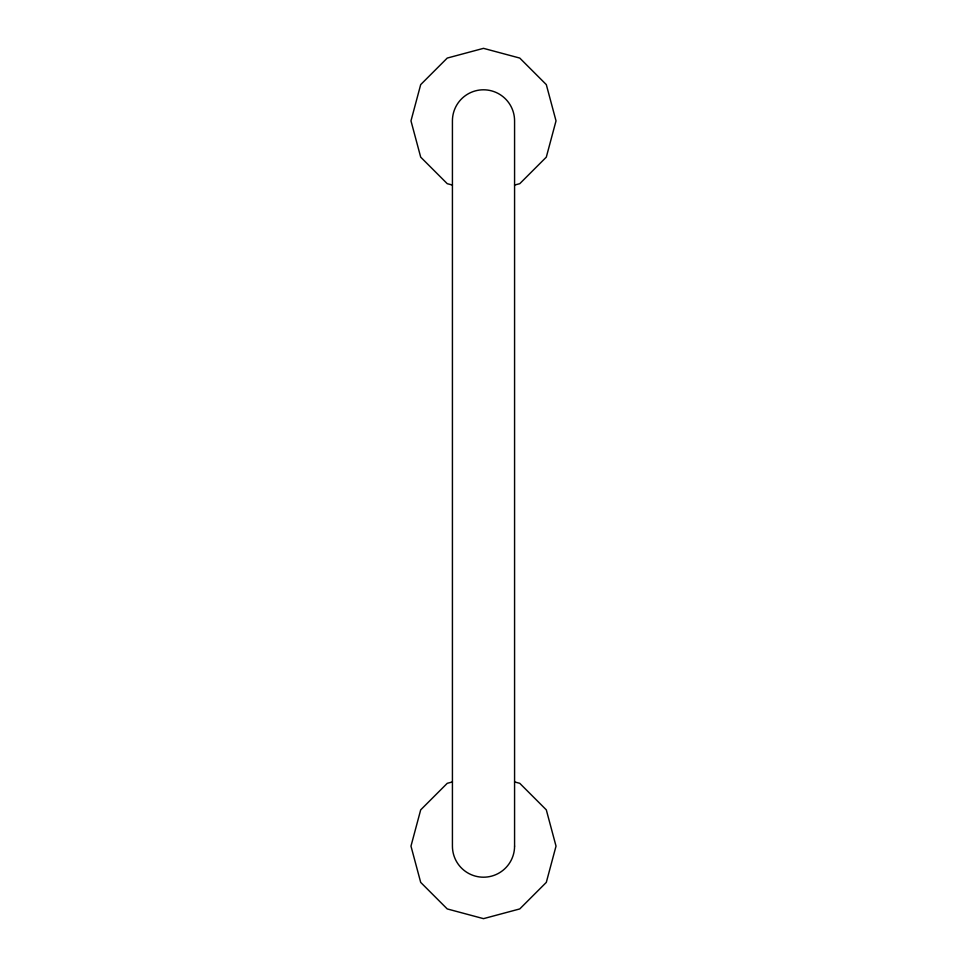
<?xml version="1.0" encoding="UTF-8"?>
<svg xmlns="http://www.w3.org/2000/svg" width="967" height="967" viewBox="0 0 967 967"><rect width="100%" height="100%" fill="white"/><g stroke="black" fill="none" stroke-linecap="round" stroke-linejoin="round"><path stroke-width="1.45" d="M514.577 185.072L519.763 183.682L546.307 157.137L556.025 120.875L546.307 84.612L519.763 58.068L483.5 48.35L447.238 58.068L420.693 84.612L410.975 120.875L420.693 157.137L447.238 183.682L452.423 185.072M452.423 781.928L447.238 783.318L420.693 809.862L410.975 846.125L420.693 882.388L447.238 908.932L483.5 918.65L519.763 908.932L546.307 882.388L556.025 846.125L546.307 809.862L519.763 783.318L514.577 781.928M514.577 846.125L514.577 120.875A31.077 31.077 0 0 0 483.5 89.798A31.077 31.077 0 0 0 452.423 120.875L452.423 846.125A31.077 31.077 0 0 0 483.5 877.202A31.077 31.077 0 0 0 514.577 846.125"/></g></svg>
